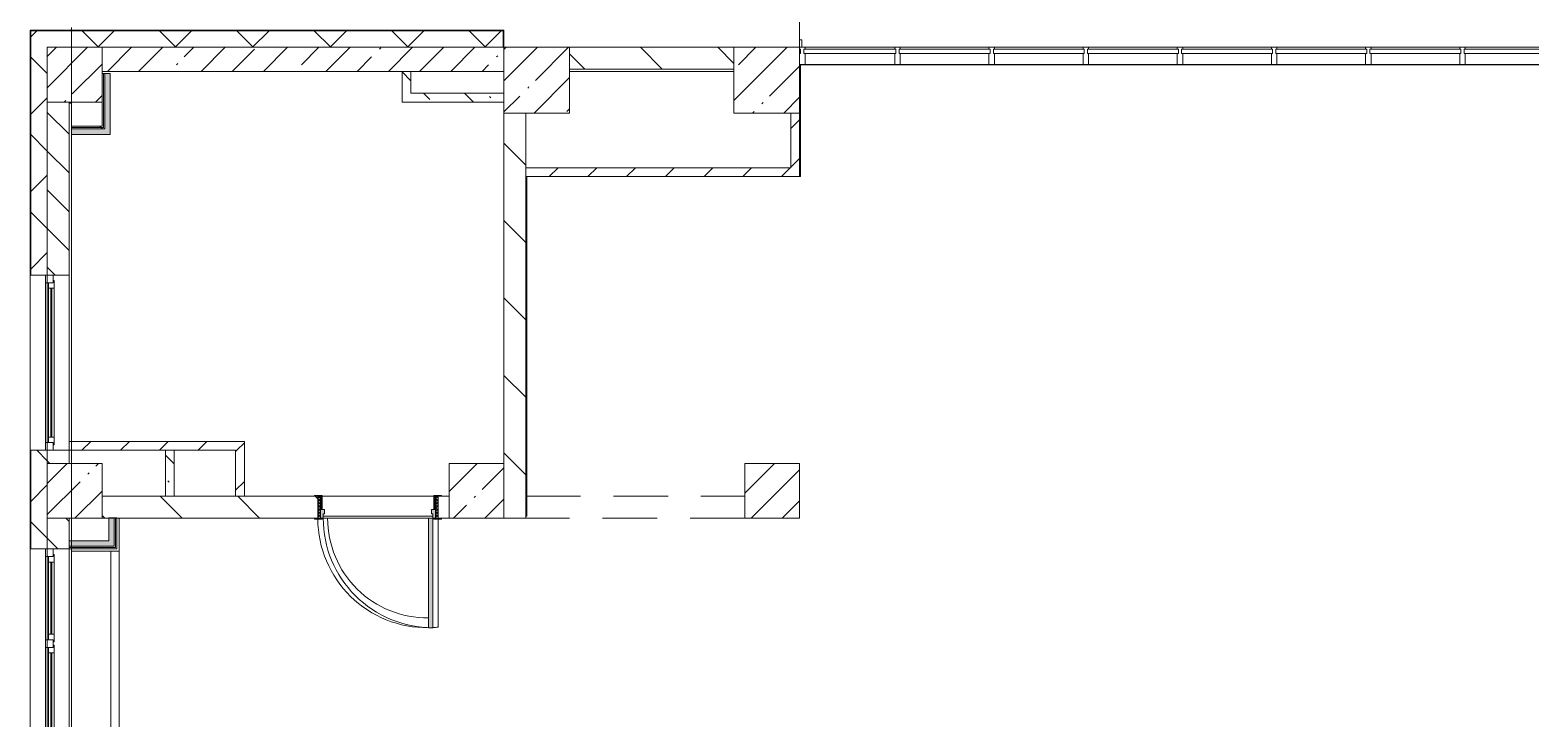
# Model space of a CAD drawing. Header units: millimetres. Extents: x 35363 to 232034, y -8553 to 29000.
# Drawn here: x 104756 to 118464, y 9067 to 15358 of the extents above; entities that cross this region are included whole.
import ezdxf

# ---------------------------------------------------------------- set-up
doc = ezdxf.new("R2010")
doc.units = ezdxf.units.MM
doc.linetypes.add('200_ШТРИХ__ш1_п0_6_', pattern=[800, 500, -300])
for name, color, linetype, lineweight in [('A-DETL-MBND-1', 7, '200_ШТРИХ__ш1_п0_6_', 9), ('A-GLAZ-2', 7, 'Continuous', 5), ('A-GLAZ-CURT-2', 7, 'Continuous', 5), ('A-GLAZ-CWMG-2', 7, 'Continuous', 5), ('A-WALL', 7, 'Continuous', 9), ('A-WALL-2', 7, 'Continuous', 5), ('I-WALL-3', 7, 'Continuous', 5), ('S-COLS-1', 7, 'Continuous', 5), ('Оси', 7, 'Continuous', 9)]:
    doc.layers.add(name, color=color, linetype=linetype, lineweight=lineweight)
for name, color, linetype, lineweight, true_color in [('A-DOOR-3', 7, 'Continuous', 5, 0xaaaaaa), ('A-DOOR-4', 7, 'Continuous', 5, 0xe2e2e2), ('A-DOOR-FRAM-4', 7, 'Continuous', 5, 0xe2e2e2), ('A-DOOR-FRAM-5', 7, 'Continuous', 5, 0xaaaaaa), ('A-FLOR-1', 7, 'Continuous', 5, 0xaaaaaa), ('I-WALL-2', 7, 'Continuous', 9, 0xe7e7e7), ('I-WALL-5', 7, 'Continuous', 5, 0x787878)]:
    doc.layers.add(name, color=color, linetype=linetype, lineweight=lineweight, true_color=true_color)
pattern_1 = [(45, (105024.03, 0), (-285.123, 285.123), []), (45, (105309.15, 0), (-285.123, 285.123), [504.031, -100.806, 16.764, -84.042])]
pattern_2 = [(135, (105024.03, 0), (-353.553, -353.553), [])]
pattern_3 = [(45, (105024.03, 0), (-353.553, 353.553), []), (135, (105024.03, 0), (-353.553, -353.553), [])]
pattern_4 = [(45, (105024.03, 0), (-176.7767, 176.7767), [])]
pattern_5 = [(135, (105024, 0), (-377.17, -377.17), [533.4, -88.9, 17.78, -88.9]), (135, (105024, 376.94), (-377.17, -377.17), []), (50, (105024.03, 0), (637.645, -55.787), [66.675, -733.425]), (355, (105024, 0), (-123.35, 668.7), [53.34, -586.74]), (100.451, (105077.16, -4.65), (514.3, 612.908), [56.665, -623.315]), (46.184, (105024, 177.8), (948.776, -147.15), [100.01, -1100.137]), (96.636, (105103.1, 165.5), (830.91, 865.997), [85, -934.973]), (351.184, (105024, 177.8), (830.92, 865.99), [80.01, -880.11]), (21, (105112.93, 133.35), (530.65, -357.928), [66.675, -733.425]), (326, (105112.9, 133.35), (216.308, 644.658), [53.34, -586.74]), (71.451, (105157.15, 103.5), (746.96, 286.724), [56.665, -623.315]), (37.5, (105024.03, 0), (10.8105, 295.9426), [16.764, -562.864, 16.764, -578.866, -588.962]), (37.5, (105024.03, 0), (10.8105, 295.9426), [-1175.258, 16.764, -572.198]), (7.5, (105024.03, 0), (233.869, 350.632), [16.764, -322.834, 16.764, -549.529, -224.472]), (7.5, (105024.03, 0), (233.869, 350.632), [-905.891, 16.764, -207.708]), (327.5, (104825.78, 0), (474.568, -20.0513), [16.764, -205.486, 16.764, -676.656, -920.115]), (327.5, (104825.78, 0), (474.568, -20.0513), [-915.67, 16.764, -903.351]), (317.5, (104736.9, 0), (518.452, 88.993), [16.764, -272.161, 16.764, -443.738, -653.415]), (317.5, (104736.9, 0), (518.452, 88.993), [-749.427, 16.764, -636.65])]
pattern_6 = [(45, (105024, 0), (-530.33, 530.33), []), (135, (105024, 0), (-530.33, -530.33), [])]

# ---------------------------------------------------------------- blocks, each defined once
blk = doc.blocks.new('BSC_Колонна _Прямоугольная - 500х500-V101-2_6_2_птичка')
at = {"layer": 'S-COLS-1'}
h = blk.add_hatch(dxfattribs=at)
h.set_pattern_fill('FP_116', color=256, style=0, pattern_type=2)
h.set_pattern_definition([(45, (-140, -14950), (-285.123, 285.123), []), (45, (145.12, -14950), (-285.123, 285.123), [504.031, -100.806, 16.764, -84.042])])
h.paths.add_polyline_path([(-250, -250), (250, -250), (250, 250), (-250, 250), (-250, -197)])
for p, q in [((250, 250), (-250, 250)), ((-250, 250), (-250, -250)), ((250, -250), (250, 250)), ((-250, -250), (250, -250))]:
    blk.add_line(p, q, dxfattribs=at)
blk = doc.blocks.new('110_Дверь_СКБ_1Ст_Внутренняя1 - Д-4к_п__1100x2100h_Артистические EI30-33310874-2_6_2_птичка')
at = {"layer": 'A-DOOR-3'}
h = blk.add_hatch(dxfattribs=at)
h.set_pattern_fill('FP_40', color=256, style=0, pattern_type=2)
h.set_pattern_definition([(135, (1751.41, 164.685), (-14.14214, -14.14214), []), (225, (1751.41, 164.685), (14.14214, -14.14214), [])])
h.paths.add_polyline_path([(537.5, 100), (537.5, -100), (562.5, -100), (562.5, 100)])
at = {"layer": 'A-DOOR-4'}
h = blk.add_hatch(color=256, dxfattribs=at)
h.paths.add_polyline_path([(512.5, 100), (512.5, 60), (502.5, 60), (502.5, 20), (537.5, 20), (537.5, 100)])
h.paths.add_polyline_path([(-487.5, 100), (-512.5, 100), (-512.5, 20), (-477.5, 20), (-477.5, 60), (-487.5, 60)])
at = {"layer": 'A-DOOR-FRAM-4'}
for points in [[(-447.5, 1100), (-487.5, 1100), (-487.5, 100), (-447.5, 100), (-447.5, 360.1)], [(-567.5, 108), (-567.5, 100), (-497.5, 100), (-497.5, 108)], [(-497.5, 20), (-512.5, 20), (-512.5, -100), (-497.5, -100)], [(592.5, 108), (522.5, 108), (522.5, 100), (592.5, 100)], [(537.5, 20), (522.5, 20), (522.5, -100), (537.5, -100)], [(-567.5, -100), (-567.5, -108), (-497.5, -108), (-497.5, -100)], [(522.5, -100), (522.5, -108), (592.5, -108), (592.5, -100)]]:
    blk.add_hatch(color=256, dxfattribs=at).paths.add_polyline_path(points)
at = {"layer": 'A-DOOR-FRAM-5'}
h = blk.add_hatch(dxfattribs=at)
h.set_pattern_fill('FP_41', color=256, style=0, pattern_type=2)
h.set_pattern_definition([(45, (-371.384, 164.685), (-14.1421, 14.1421), []), (135, (-371.384, 164.685), (-14.1421, -14.1421), [])])
h.paths.add_polyline_path([(-512.5, 100), (-537.5, 100), (-537.5, -100), (-512.5, -100)])
at = {"layer": 'A-DOOR-3'}
for p, q in [((-487.5, 1100), (-487.5, 100)), ((-447.5, 1100), (-487.5, 1100)), ((-447.5, 100), (-447.5, 1100)), ((-487.5, 100), (-447.5, 100))]:
    blk.add_line(p, q, dxfattribs=at)
blk.add_arc((-487.5, 100), 1000, 360, 90, dxfattribs=at)
at = {"layer": 'A-DOOR-FRAM-5'}
for p, q in [((-497.5, 108), (-567.5, 108)), ((-567.5, 108), (-567.5, 100)), ((-567.5, 100), (-497.5, 100)), ((-512.5, 100), (-537.5, 100)), ((-537.5, 100), (-537.5, -100)), ((-487.5, 100), (-512.5, 100)), ((-512.5, 100), (-512.5, 20)), ((-512.5, -100), (-512.5, 100)), ((-497.5, 100), (-512.5, 100)), ((-512.5, 100), (-512.5, 99)), ((-512.5, 99), (-497.5, 99)), ((-512.5, 20), (-477.5, 20)), ((-497.5, 20), (-512.5, 20)), ((-512.5, 20), (-512.5, -100)), ((-497.5, 100), (-497.5, 108)), ((-497.5, 99), (-497.5, 100)), ((-497.5, -100), (-497.5, 20)), ((-487.5, 60), (-487.5, 100)), ((-477.5, 60), (-487.5, 60)), ((-477.5, 20), (-477.5, 60)), ((512.5, 60), (502.5, 60)), ((502.5, 60), (502.5, 20)), ((502.5, 20), (537.5, 20)), ((512.5, 100), (512.5, 60)), ((537.5, 100), (512.5, 100)), ((592.5, 108), (522.5, 108)), ((522.5, 108), (522.5, 100)), ((537.5, 100), (522.5, 100)), ((522.5, 100), (522.5, 99)), ((522.5, 100), (592.5, 100)), ((522.5, 99), (537.5, 99)), ((537.5, 20), (522.5, 20)), ((522.5, 20), (522.5, -100)), ((537.5, 20), (537.5, 100)), ((562.5, 100), (537.5, 100)), ((537.5, 100), (537.5, -100)), ((537.5, 99), (537.5, 100)), ((537.5, -100), (537.5, 20)), ((562.5, -100), (562.5, 100)), ((592.5, 100), (592.5, 108)), ((-497.5, -100), (-567.5, -100)), ((-567.5, -100), (-567.5, -108)), ((-567.5, -108), (-497.5, -108)), ((-537.5, -100), (-512.5, -100)), ((-512.5, -100), (-497.5, -100)), ((-497.5, -108), (-497.5, -100)), ((522.5, -100), (537.5, -100)), ((592.5, -100), (522.5, -100)), ((522.5, -100), (522.5, -108)), ((522.5, -108), (592.5, -108)), ((537.5, -100), (562.5, -100)), ((592.5, -108), (592.5, -100))]:
    blk.add_line(p, q, dxfattribs=at)
blk = doc.blocks.new('BSC_Колонна _Прямоугольная - 500х500-22206884-2_6_2_птичка')
at = {"layer": 'S-COLS-1'}
h = blk.add_hatch(dxfattribs=at)
h.set_pattern_fill('FP_166', color=256, style=0, pattern_type=2)
h.set_pattern_definition([(45, (-6510, -11150), (-285.123, 285.123), []), (45, (-6224.88, -11150), (-285.123, 285.123), [504.031, -100.806, 16.764, -84.042])])
h.paths.add_polyline_path([(-250, -250), (250, -250), (250, 250), (-250, 250)])
for p, q in [((250, 250), (-250, 250)), ((-250, 250), (-250, -250)), ((250, -250), (250, 250)), ((-250, -250), (250, -250))]:
    blk.add_line(p, q, dxfattribs=at)
blk = doc.blocks.new('BSC_Колонна _Прямоугольная - 500х500-V167-2_6_2_птичка')
at = {"layer": 'S-COLS-1'}
h = blk.add_hatch(dxfattribs=at)
h.set_pattern_fill('FP_167', color=256, style=0, pattern_type=2)
h.set_pattern_definition([(45, (-3810, -11150), (-285.123, 285.123), []), (45, (-3524.88, -11150), (-285.123, 285.123), [504.031, -100.806, 16.764, -84.042])])
h.paths.add_polyline_path([(-250, -250), (250, -250), (250, 250), (-250, 250)])
for p, q in [((250, 250), (-250, 250)), ((-250, 250), (-250, -250)), ((250, -250), (250, 250)), ((-250, -250), (250, -250))]:
    blk.add_line(p, q, dxfattribs=at)
blk = doc.blocks.new('120_Окно_СКБ_1Ст - 120_Окно_СКБ_1Ст_1600х2500_h_ 2-22959204-2_6_2_птичка')
at = {"layer": 'A-GLAZ-2'}
for p, q in [((-800, -127), (-800, -57)), ((-800, -57), (-730, -57)), ((800, -57), (-800, -57)), ((-730, -127), (-800, -127)), ((-800, -127), (-750, -127)), ((-730, -127), (-750, -127)), ((-750, -127), (-750, -137)), ((-750, -137), (750, -137)), ((750, -137), (-750, -137)), ((-730, -57), (-730, -127)), ((730, -87), (-730, -87)), ((-730, -87), (-730, -127)), ((-680, -137), (-680, -87)), ((-680, -107), (680, -107)), ((680, -117), (-680, -117)), ((680, -137), (680, -87)), ((730, -127), (730, -57)), ((730, -57), (800, -57)), ((730, -127), (730, -87)), ((800, -127), (730, -127)), ((750, -127), (730, -127)), ((750, -127), (800, -127)), ((750, -137), (750, -127)), ((800, -57), (800, -127))]:
    blk.add_line(p, q, dxfattribs=at)
blk = doc.blocks.new('120_Окно_СКБ_2Ст - 120_Окно_СКБ_2Ст 2100х2500 _мал створка справа_-22445857-2_6_2_птичка')
at = {"layer": 'A-GLAZ-2'}
for p, q in [((-1050, -127), (-1050, -57)), ((-1050, -57), (-980, -57)), ((1050, -57), (-1050, -57)), ((-980, -127), (-1050, -127)), ((-1050, -127), (-1000, -127)), ((-980, -127), (-1000, -127)), ((-1000, -127), (-1000, -137)), ((-1000, -137), (170, -137)), ((170, -137), (-1000, -137)), ((-980, -57), (-980, -127)), ((150, -87), (-980, -87)), ((-980, -87), (-980, -127)), ((-930, -137), (-930, -87)), ((-930, -107), (100, -107)), ((100, -117), (-930, -117)), ((100, -137), (100, -87)), ((150, -127), (150, -57)), ((150, -57), (220, -57)), ((150, -127), (150, -87)), ((220, -127), (150, -127)), ((170, -127), (150, -127)), ((170, -127), (200, -127)), ((170, -137), (170, -127)), ((220, -127), (200, -127)), ((200, -127), (200, -137)), ((200, -137), (1000, -137)), ((1000, -137), (200, -137)), ((220, -57), (220, -127)), ((980, -87), (220, -87)), ((220, -87), (220, -127)), ((270, -137), (270, -87)), ((270, -107), (930, -107)), ((930, -117), (270, -117)), ((930, -137), (930, -87)), ((980, -127), (980, -57)), ((980, -57), (1050, -57)), ((980, -127), (980, -87)), ((1050, -127), (980, -127)), ((1000, -127), (980, -127)), ((1000, -127), (1050, -127)), ((1000, -137), (1000, -127)), ((1050, -57), (1050, -127))]:
    blk.add_line(p, q, dxfattribs=at)
blk = doc.blocks.new('BSC_Колонна _Прямоугольная - 500х500-V176-2_6_2_птичка')
at = {"layer": 'S-COLS-1'}
h = blk.add_hatch(dxfattribs=at)
h.set_pattern_fill('FP_175', color=256, style=0, pattern_type=2)
h.set_pattern_definition([(45, (-140, -11150), (-285.123, 285.123), []), (45, (145.12, -11150), (-285.123, 285.123), [504.031, -100.806, 16.764, -84.042])])
h.paths.add_polyline_path([(-250, -250), (250, -250), (250, 250), (-250, 250), (-250, 77)])
for p, q in [((250, 250), (-250, 250)), ((-250, 250), (-250, -250)), ((250, -250), (250, 250)), ((-250, -250), (250, -250))]:
    blk.add_line(p, q, dxfattribs=at)
blk = doc.blocks.new('Системная панель - Стекло - 40мм-23997895-2_6_2_птичка')
at = {"layer": 'A-GLAZ-CURT-2'}
for p, q in [((420, 0), (-420, 0)), ((-420, 0), (-420, -40)), ((420, -40), (420, 0)), ((-420, -40), (420, -40))]:
    blk.add_line(p, q, dxfattribs=at)
blk = doc.blocks.new('Прямоугольный импост - Импост структурный с накладкой - 160мм-23771928-2_6_2_птичка')
at = {"layer": 'A-GLAZ-CWMG-2'}
for p, q in [((7630, 15200), (6810, 15200)), ((7630, 15043), (6810, 15043))]:
    blk.add_line(p, q, dxfattribs=at)
blk = doc.blocks.new('Прямоугольный импост - Импост структурный с накладкой - 160мм-23997897-2_6_2_птичка')
at = {"layer": 'A-GLAZ-CWMG-2'}
for p, q in [((0, 140), (-50, 140)), ((-50, 140), (-50, 40)), ((0, 40), (0, 140)), ((-50, 40), (-40, 40)), ((-40, 0), (-50, 0)), ((-50, 0), (-50, -17)), ((-40, 40), (-40, 0)), ((-10, 0), (-10, 40)), ((-10, 40), (0, 40)), ((0, 0), (-10, 0)), ((0, -17), (0, 0)), ((-50, -17), (0, -17))]:
    blk.add_line(p, q, dxfattribs=at)
blk = doc.blocks.new('Системная панель - Стекло - 40мм-23997898-2_6_2_птичка')
at = {"layer": 'A-GLAZ-CURT-2'}
h = blk.add_hatch(dxfattribs=at)
h.set_pattern_fill('FP_179', color=256, style=0, pattern_type=2)
h.set_pattern_definition([(45, (-13750.1, -14683), (-1414.21, 1414.21), [1000, -3000]), (45, (-14750.1, -15183), (-1414.21, 1414.21), [3000, -1000]), (45, (-12750.1, -15683), (-1414.21, 1414.21), [1000, -3000])])
h.paths.add_polyline_path([(420, -40), (420, 0), (-420, 0), (-420, -40), (-8, -40)])
for p, q in [((420, 0), (-420, 0)), ((-420, 0), (-420, -40)), ((-420, -40), (420, -40)), ((420, -40), (420, 0))]:
    blk.add_line(p, q, dxfattribs=at)
blk = doc.blocks.new('Прямоугольный импост - Импост структурный с накладкой - 160мм-23771920-2_6_2_птичка')
at = {"layer": 'A-GLAZ-CWMG-2'}
for p, q in [((13660, 15200), (12840, 15200)), ((13660, 15043), (12840, 15043))]:
    blk.add_line(p, q, dxfattribs=at)
blk = doc.blocks.new('Прямоугольный импост - Импост структурный с накладкой - 160мм-23997894-2_6_2_птичка')
at = {"layer": 'A-GLAZ-CWMG-2'}
for p, q in [((-25, 40), (-25, 140)), ((-25, 140), (25, 140)), ((25, 140), (25, 40)), ((-15, 40), (-25, 40)), ((-25, -17), (-25, 0)), ((-25, 0), (-15, 0)), ((-15, 0), (-15, 40)), ((15, 40), (15, 0)), ((25, 40), (15, 40)), ((15, 0), (25, 0)), ((25, 0), (25, -17)), ((25, -17), (-25, -17))]:
    blk.add_line(p, q, dxfattribs=at)
blk = doc.blocks.new('Системная панель - Стекло - 40мм-23997899-2_6_2_птичка')
at = {"layer": 'A-GLAZ-CURT-2'}
for p, q in [((415, 0), (-415, 0)), ((-415, 0), (-415, -40)), ((415, -40), (415, 0)), ((-415, -40), (415, -40))]:
    blk.add_line(p, q, dxfattribs=at)
blk = doc.blocks.new('Прямоугольный импост - Импост структурный с накладкой - 160мм-23771909-2_6_2_птичка')
at = {"layer": 'A-GLAZ-CWMG-2'}
for p, q in [((11930, 15200), (11120, 15200)), ((11930, 15043), (11120, 15043))]:
    blk.add_line(p, q, dxfattribs=at)
blk = doc.blocks.new('Системная панель - Стекло - 40мм-V183-2_6_2_птичка')
at = {"layer": 'A-GLAZ-CURT-2'}
for p, q in [((415, 0), (-415, 0)), ((-415, 0), (-415, -40)), ((415, -40), (415, 0)), ((-415, -40), (415, -40))]:
    blk.add_line(p, q, dxfattribs=at)
blk = doc.blocks.new('Системная панель - Стекло - 40мм-V184-2_6_2_птичка')
at = {"layer": 'A-GLAZ-CURT-2'}
for p, q in [((415, 0), (-415, 0)), ((-415, 0), (-415, -40)), ((415, -40), (415, 0)), ((-415, -40), (415, -40))]:
    blk.add_line(p, q, dxfattribs=at)
blk = doc.blocks.new('Системная панель - Стекло - 40мм-V185-2_6_2_птичка')
at = {"layer": 'A-GLAZ-CURT-2'}
h = blk.add_hatch(dxfattribs=at)
h.set_pattern_fill('FP_181', color=256, style=0, pattern_type=2)
h.set_pattern_definition([(45, (-8585, -14683), (-1414.21, 1414.21), [1000, -3000]), (45, (-9585, -15183), (-1414.21, 1414.21), [3000, -1000]), (45, (-7585, -15683), (-1414.21, 1414.21), [1000, -3000])])
h.paths.add_polyline_path([(415, -40), (415, 0), (-415, 0), (-415, -40), (-310, -40)])
for p, q in [((415, 0), (-415, 0)), ((-415, 0), (-415, -40)), ((415, -40), (415, 0)), ((-415, -40), (415, -40))]:
    blk.add_line(p, q, dxfattribs=at)
blk = doc.blocks.new('Системная панель - Стекло - 40мм-V186-2_6_2_птичка')
at = {"layer": 'A-GLAZ-CURT-2'}
for p, q in [((415, 0), (-415, 0)), ((-415, 0), (-415, -40)), ((415, -40), (415, 0)), ((-415, -40), (415, -40))]:
    blk.add_line(p, q, dxfattribs=at)
blk = doc.blocks.new('Системная панель - Стекло - 40мм-V187-2_6_2_птичка')
at = {"layer": 'A-GLAZ-CURT-2'}
for p, q in [((415, 0), (-415, 0)), ((-415, 0), (-415, -40)), ((415, -40), (415, 0)), ((-415, -40), (415, -40))]:
    blk.add_line(p, q, dxfattribs=at)
blk = doc.blocks.new('Зашивка приборов отопления42 - Зашивка приборов отопления-33374801-2_6_2_птичка')
at = {"layer": 'A-WALL-2'}
for p, q in [((37472, 23439), (35372, 23439)), ((37472, 23079), (37472, 23439)), ((35372, 23079), (37472, 23079)), ((37472, 23079), (35372, 23079)), ((37472, 23004), (37472, 23079)), ((35372, 23004), (37472, 23004))]:
    blk.add_line(p, q, dxfattribs=at)

msp = doc.modelspace()

# ---------------------------------------------------------------- hatches: boundary and pattern name
at = {"layer": 'A-WALL-2'}
h = msp.add_hatch(dxfattribs=at)
h.set_pattern_fill('FP_83', color=256, style=0, pattern_type=2)
h.set_pattern_definition(pattern_3)
h.paths.add_polyline_path([(104914, -100), (104914, 5220), (104764, 5220), (104764, -100)])
h.paths.add_polyline_path([(104914, 7320), (104914, 8520), (104764, 8520), (104764, 7320)])
h.paths.add_polyline_path([(104764, 10620), (104914, 10620), (104914, 11520), (104764, 11520), (104764, 10639.9)])
h.paths.add_polyline_path([(104914, 13120), (104914, 15350), (104764, 15350), (104764, 13120)])
h = msp.add_hatch(dxfattribs=at)
h.set_pattern_fill('FP_83', color=256, style=0, pattern_type=2)
h.set_pattern_definition(pattern_3)
h.paths.add_polyline_path([(109076, 15200), (109076, 15350), (104914, 15350), (104914, 15200), (105510.3, 15200)])
h = msp.add_hatch(dxfattribs=at)
h.set_pattern_fill('FP_93', color=256, style=0, pattern_type=2)
h.set_pattern_definition([(135, (105024.03, 0), (-176.7767, -176.7767), [])])
h.paths.add_polyline_path([(105114, 7900), (105114, 8520), (104914, 8520), (104914, 7900)])
h.paths.add_polyline_path([(104914, 10620), (105114, 10620), (105114, 10900), (104914, 10900), (104914, 10639.9)])
h.paths.add_polyline_path([(105114, 11400), (105114, 11520), (104914, 11520), (104914, 11400), (104971.2, 11400)])
h.paths.add_polyline_path([(104914, 13120), (105114, 13120), (105114, 14700), (104914, 14700), (104914, 14165.2)])
at = {"layer": 'I-WALL-2'}
for points in [[(105489, 14405), (105489, 14960), (105439, 14960), (105439, 14405)], [(105414, 14405), (105439, 14405), (105439, 14455), (105134, 14455), (105134, 14405)], [(105475, 10695), (105525, 10695), (105525, 10905), (105475, 10905)], [(105525, 10645), (105525, 10695), (105114, 10695), (105114, 10645), (105510.3, 10645)]]:
    msp.add_hatch(color=256, dxfattribs=at).paths.add_polyline_path(points)
at = {"layer": 'I-WALL-3'}
h = msp.add_hatch(dxfattribs=at)
h.set_pattern_fill('FP_91', color=256, style=0, pattern_type=2)
h.set_pattern_definition(pattern_1)
h.paths.add_polyline_path([(108234, 14980), (109084, 14980), (109084, 15200), (105414, 15200), (105414, 14980), (108154, 14980)])
h = msp.add_hatch(dxfattribs=at)
h.set_pattern_fill('FP_94', color=256, style=0, pattern_type=2)
h.set_pattern_definition(pattern_2)
h.paths.add_polyline_path([(111184, 15000), (111184, 15200), (109684, 15200), (109684, 15000), (110976.9, 15000)])
h = msp.add_hatch(dxfattribs=at)
h.set_pattern_fill('FP_94', color=256, style=0, pattern_type=2)
h.set_pattern_definition(pattern_2)
h.paths.add_polyline_path([(109084, 10900), (109284, 10900), (109284, 14600), (109084, 14600), (109084, 11400)])
h = msp.add_hatch(dxfattribs=at)
h.set_pattern_fill('FP_95', color=256, style=0, pattern_type=2)
h.set_pattern_definition(pattern_4)
h.paths.add_polyline_path([(111784, 14100), (111784, 14600), (111704, 14600), (111704, 14100)])
h = msp.add_hatch(dxfattribs=at)
h.set_pattern_fill('FP_183', color=256, style=0, pattern_type=2)
h.set_pattern_definition(pattern_6)
h.paths.add_polyline_path([(105414, 14467.5), (105414, 14480), (105134, 14480), (105134, 14467.5)])
h = msp.add_hatch(dxfattribs=at)
h.set_pattern_fill('FP_183', color=256, style=0, pattern_type=2)
h.set_pattern_definition(pattern_6)
h.paths.add_polyline_path([(105134, 14455), (105426.5, 14455), (105426.5, 14467.5), (105134, 14467.5)])
h = msp.add_hatch(dxfattribs=at)
h.set_pattern_fill('FP_95', color=256, style=0, pattern_type=2)
h.set_pattern_definition(pattern_4)
h.paths.add_polyline_path([(109284, 14020), (111784, 14020), (111784, 14100), (109284, 14100)])
h = msp.add_hatch(dxfattribs=at)
h.set_pattern_fill('FP_95', color=256, style=0, pattern_type=2)
h.set_pattern_definition(pattern_4)
h.paths.add_polyline_path([(106714, 11520), (106714, 11600), (105114, 11600), (105114, 11520), (106634, 11520)])
h = msp.add_hatch(dxfattribs=at)
h.set_pattern_fill('FP_95', color=256, style=0, pattern_type=2)
h.set_pattern_definition(pattern_4)
h.paths.add_polyline_path([(106714, 11100), (106714, 11520), (106634, 11520), (106634, 11100)])
h = msp.add_hatch(dxfattribs=at)
h.set_pattern_fill('FP_94', color=256, style=0, pattern_type=2)
h.set_pattern_definition(pattern_2)
h.paths.add_polyline_path([(105414, 10900), (107384, 10900), (107384, 11100), (105414, 11100), (105414, 10962.5)])
h.paths.add_polyline_path([(108584, 10900), (108584, 11100), (108484, 11100), (108484, 10900), (108514, 10900)])
at = {"layer": 'I-WALL-5'}
h = msp.add_hatch(dxfattribs=at)
h.set_pattern_fill('FP_100', color=256, style=0, pattern_type=2)
h.set_pattern_definition(pattern_5)
h.paths.add_polyline_path([(108234, 14700.7), (108234, 14980), (108154, 14980), (108154, 14700.7)])
h = msp.add_hatch(dxfattribs=at)
h.set_pattern_fill('FP_100', color=256, style=0, pattern_type=2)
h.set_pattern_definition(pattern_5)
h.paths.add_polyline_path([(109084, 14700.7), (109084, 14780.7), (108234, 14780.7), (108234, 14700.7)])
h = msp.add_hatch(dxfattribs=at)
h.set_pattern_fill('FP_100', color=256, style=0, pattern_type=2)
h.set_pattern_definition(pattern_5)
h.paths.add_polyline_path([(106074, 11100), (106074, 11520), (105994, 11520), (105994, 11100)])
at = {"layer": 'S-COLS-1'}
h = msp.add_hatch(dxfattribs=at)
h.set_pattern_fill('FP_91', color=256, style=0, pattern_type=2)
h.set_pattern_definition(pattern_1)
h.paths.add_polyline_path([(109284, 14600), (109684, 14600), (109684, 15200), (109084, 15200), (109084, 14600), (109154.7, 14600)])
h = msp.add_hatch(dxfattribs=at)
h.set_pattern_fill('FP_91', color=256, style=0, pattern_type=2)
h.set_pattern_definition(pattern_1)
h.paths.add_polyline_path([(111184, 14600), (111784, 14600), (111784, 15200), (111184, 15200), (111184, 14752.8)])

# ---------------------------------------------------------------- linework, layer by layer
at = {"layer": 'A-DETL-MBND-1'}
for p, q in [((111784, 15270), (111804, 15270)), ((111804, 15200), (111804, 15270)), ((109284, 11100), (111284, 11100)), ((111284, 10900), (109284, 10900))]:
    msp.add_line(p, q, dxfattribs=at)
at = {"layer": 'A-FLOR-1'}
for p, q in [((111784, 15200), (111784, 20770)), ((111184, 14980), (109684, 14980)), ((118734, 15040), (111794, 15040)), ((111794, 15040), (111794, 14020)), ((109294, 14020), (109294, 10920)), ((111794, 14020), (111784, 14020)), ((105569, 10900), (105569, 10600)), ((107474, 10899), (107424, 10899)), ((108434, 10920), (107434, 10920)), ((108484, 9905), (108484, 10892)), ((109294, 10920), (109284, 10920))]:
    msp.add_line(p, q, dxfattribs=at)
for radius, start, end in [(1000, 180.45922, 270.57477), (910, 180.06296, 270.62964), (1000, 272.87006, 275.73917)]:
    msp.add_arc((108384, 10900), radius, start, end, dxfattribs=at)
at = {"layer": 'A-WALL'}
for p, q in [((104914, 15358), (104761, 15358)), ((109079, 15353), (104761, 15353)), ((104761, 15353), (104761, 13120)), ((109076, 15350), (104764, 15350)), ((104764, 15350), (104764, 13120)), ((109076, 15200), (109076, 15350)), ((109079, 15200), (109079, 15353)), ((105426.5, 14467.5), (105426.5, 14960)), ((105439, 14455), (105439, 14960)), ((108234, 14980), (108154, 14980)), ((104914, 14700), (104914, 13120)), ((105134, 14467.5), (105426.5, 14467.5)), ((105134, 14455), (105439, 14455)), ((109284, 14100), (109284, 14020)), ((104761, 11520), (104761, 10620)), ((104764, 11520), (104764, 10620)), ((104914, 11520), (104914, 11400)), ((106074, 11520), (105994, 11520)), ((105994, 11100), (106074, 11100)), ((106634, 11100), (106714, 11100)), ((104914, 10900), (104914, 10620)), ((105525, 10905), (105525, 10645)), ((105537.5, 10905), (105537.5, 10632.5)), ((105525, 10645), (105114, 10645)), ((105537.5, 10632.5), (105114, 10632.5))]:
    msp.add_line(p, q, dxfattribs=at)
at = {"layer": 'A-WALL-2'}
for p, q in [((109084, 15358), (104756, 15358)), ((104756, 15358), (104756, -258)), ((109084, 15200), (109084, 15358)), ((105114, 11600), (105114, 14700)), ((104756, 13120), (105114, 13120)), ((105114, 11520), (104756, 11520)), ((105114, 11400), (105114, 11520)), ((105114, 10900), (105114, 8500)), ((104756, 10620), (105114, 10620))]:
    msp.add_line(p, q, dxfattribs=at)
at = {"layer": 'I-WALL-3'}
for p, q in [((109084, 15200), (105414, 15200)), ((109084, 14980), (109084, 15200)), ((111184, 15200), (109684, 15200)), ((109684, 15200), (109684, 15000)), ((111184, 15000), (111184, 15200)), ((105414, 14980), (108154, 14980)), ((105489, 14960), (105414, 14960)), ((105489, 14405), (105489, 14960)), ((108154, 14980), (108154, 14700.7)), ((108234, 14980), (109084, 14980)), ((108234, 14780.7), (108234, 14980)), ((109684, 15000), (111184, 15000)), ((105134, 14690), (105114, 14690)), ((105134, 14690), (105134, 11600)), ((105414, 14700), (105414, 14480)), ((108154, 14700.7), (109084, 14700.7)), ((109084, 14780.7), (108234, 14780.7)), ((109084, 14700.7), (109084, 14780.7)), ((109084, 14600), (109084, 11400)), ((109284, 14600), (109084, 14600)), ((109284, 14100), (109284, 14600)), ((111784, 14600), (111704, 14600)), ((111704, 14600), (111704, 14100)), ((111784, 14020), (111784, 14600)), ((105414, 14480), (105134, 14480)), ((105134, 14405), (105489, 14405)), ((111704, 14100), (109284, 14100)), ((109284, 10900), (109284, 14020)), ((109284, 14020), (111784, 14020)), ((104914, 11520), (104914, 13120)), ((106714, 11600), (105114, 11600)), ((105114, 11600), (105114, 11520)), ((105114, 11520), (105994, 11520)), ((105134, 11520), (105134, 11400)), ((105994, 11520), (105994, 11100)), ((106074, 11520), (106634, 11520)), ((106074, 11100), (106074, 11520)), ((106634, 11520), (106634, 11100)), ((106714, 11100), (106714, 11600)), ((105994, 11100), (105414, 11100)), ((106634, 11100), (106074, 11100)), ((107354, 11100), (106714, 11100)), ((107424, 11100), (108444, 11100)), ((108584, 11100), (108514, 11100)), ((105134, 10900), (105134, 10695)), ((105414, 10900), (107354, 10900)), ((105550, 10905), (105475, 10905)), ((105475, 10905), (105475, 10695)), ((105550, 10620), (105550, 10905)), ((108394, 10900), (107434, 10900)), ((108514, 10900), (108584, 10900)), ((109084, 10900), (109284, 10900)), ((105475, 10695), (105114, 10695)), ((104914, 8520), (104914, 10620)), ((105114, 10620), (105550, 10620)), ((105134, 10620), (105134, 8500))]:
    msp.add_line(p, q, dxfattribs=at)
at = {"layer": 'S-COLS-1'}
for p, q in [((109684, 15200), (109084, 15200)), ((109084, 15200), (109084, 14600)), ((109684, 15000), (109684, 15200)), ((111784, 15200), (111184, 15200)), ((111184, 15200), (111184, 14600)), ((111784, 14600), (111784, 15200)), ((109684, 14600), (109684, 15000)), ((109084, 14600), (109284, 14600)), ((109284, 14600), (109684, 14600)), ((111184, 14600), (111784, 14600))]:
    msp.add_line(p, q, dxfattribs=at)
at = {"layer": 'Оси'}
msp.add_line((105134, 5439), (105134, 15380), dxfattribs=at)

# ---------------------------------------------------------------- block references
at = {"layer": 'A-DOOR-3', "rotation": 180}
msp.add_blockref('110_Дверь_СКБ_1Ст_Внутренняя1 - Д-4к_п__1100x2100h_Артистические EI30-33310874-2_6_2_птичка', (107946.5, 11000), dxfattribs=at)
at = {"layer": 'A-GLAZ-2', "rotation": 89.99999999999993}
for name, p in [('120_Окно_СКБ_1Ст - 120_Окно_СКБ_1Ст_1600х2500_h_ 2-22959204-2_6_2_птичка', (104839, 12320)), ('120_Окно_СКБ_2Ст - 120_Окно_СКБ_2Ст 2100х2500 _мал створка справа_-22445857-2_6_2_птичка', (104839, 9570))]:
    msp.add_blockref(name, p, dxfattribs=at)
at = {"layer": 'A-GLAZ-CURT-2'}
for name, p in [('Системная панель - Стекло - 40мм-23997895-2_6_2_птичка', (112244, 15183)), ('Системная панель - Стекло - 40мм-V185-2_6_2_птичка', (113109, 15183)), ('Системная панель - Стекло - 40мм-V183-2_6_2_птичка', (113969, 15183)), ('Системная панель - Стекло - 40мм-V184-2_6_2_птичка', (114829, 15183)), ('Системная панель - Стекло - 40мм-V187-2_6_2_птичка', (115689, 15183)), ('Системная панель - Стекло - 40мм-23997899-2_6_2_птичка', (116549, 15183)), ('Системная панель - Стекло - 40мм-V186-2_6_2_птичка', (117409, 15183)), ('Системная панель - Стекло - 40мм-23997898-2_6_2_птичка', (118274.2, 15183))]:
    msp.add_blockref(name, p, dxfattribs=at)
at = {"layer": 'A-GLAZ-CWMG-2', "rotation": 180}
msp.add_blockref('Прямоугольный импост - Импост структурный с накладкой - 160мм-23997897-2_6_2_птичка', (111784, 15183), dxfattribs=at)
at = {"layer": 'A-GLAZ-CWMG-2'}
for name, p in [('Прямоугольный импост - Импост структурный с накладкой - 160мм-23771928-2_6_2_птичка', (105024, 0)), ('Прямоугольный импост - Импост структурный с накладкой - 160мм-23771909-2_6_2_птичка', (101584, 0)), ('Прямоугольный импост - Импост структурный с накладкой - 160мм-23771909-2_6_2_птичка', (102444, 0)), ('Прямоугольный импост - Импост структурный с накладкой - 160мм-23771909-2_6_2_птичка', (103304, 0)), ('Прямоугольный импост - Импост структурный с накладкой - 160мм-23771909-2_6_2_птичка', (104164, 0)), ('Прямоугольный импост - Импост структурный с накладкой - 160мм-23771909-2_6_2_птичка', (105024, 0)), ('Прямоугольный импост - Импост структурный с накладкой - 160мм-23771909-2_6_2_птичка', (105884, 0)), ('Прямоугольный импост - Импост структурный с накладкой - 160мм-23771920-2_6_2_птичка', (105024, 0))]:
    msp.add_blockref(name, p, dxfattribs=at)
at = {"layer": 'A-GLAZ-CWMG-2', "extrusion": (0, 0, -1), "rotation": 180}
for p in [(-112679, 15183), (-113539, 15183), (-114399, 15183), (-115259, 15183), (-116119, 15183), (-116979, 15183), (-117839, 15183)]:
    msp.add_blockref('Прямоугольный импост - Импост структурный с накладкой - 160мм-23997894-2_6_2_птичка', p, dxfattribs=at)
at = {"layer": 'A-WALL-2', "rotation": 90.0000000000001}
msp.add_blockref('Зашивка приборов отопления42 - Зашивка приборов отопления-33374801-2_6_2_птичка', (128573, -26871.9), dxfattribs=at)
at = {"layer": 'S-COLS-1'}
for name, p in [('BSC_Колонна _Прямоугольная - 500х500-V101-2_6_2_птичка', (105164, 14950)), ('BSC_Колонна _Прямоугольная - 500х500-V176-2_6_2_птичка', (105164, 11150)), ('BSC_Колонна _Прямоугольная - 500х500-V167-2_6_2_птичка', (108834, 11150)), ('BSC_Колонна _Прямоугольная - 500х500-22206884-2_6_2_птичка', (111534, 11150))]:
    msp.add_blockref(name, p, dxfattribs=at)

doc.saveas('drawing.dxf')
